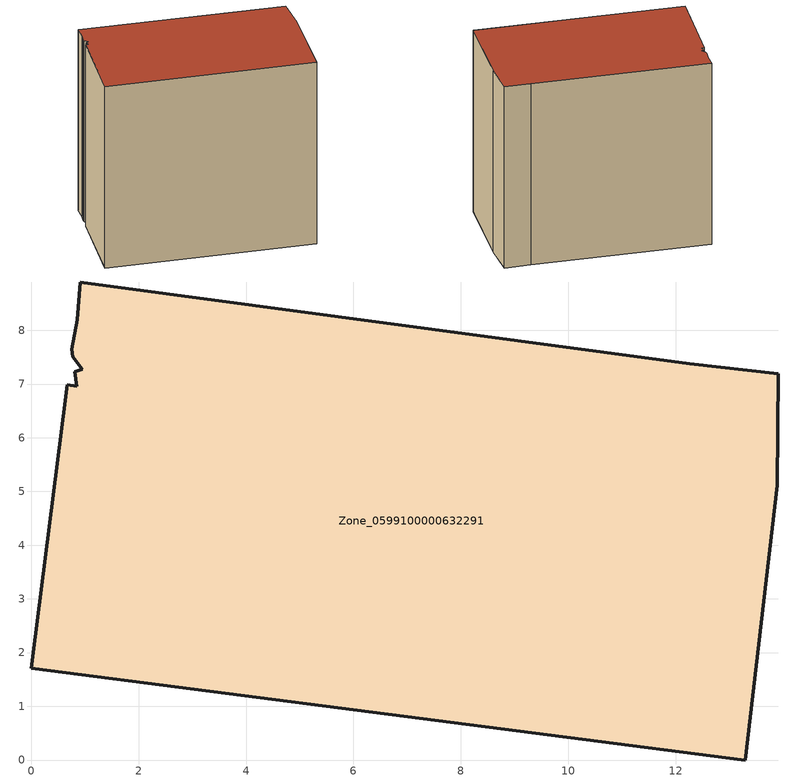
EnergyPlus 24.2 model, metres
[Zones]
Zone_0599100000632291
 floor ground (C_G): 0,1.71 0.67,6.99 0.84,6.96 0.81,7.23 0.95,7.27 0.77,7.5 0.76,7.64 0.86,8.2 0.92,8.9 12.26,7.38 13.91,7.19 13.89,5.12 13.29,0 z0
 wall outside (C_F): 0,1.71 13.29,0 13.89,5.12 13.91,7.19 12.26,7.38 0.92,8.9 0.86,8.2 0.76,7.64 0.77,7.5 0.95,7.27 0.81,7.23 0.84,6.96 0.67,6.99 0,1.71 z0:12.92
 roof outside (C_R): 0.67,6.99 0,1.71 13.29,0 13.89,5.12 13.91,7.19 12.26,7.38 0.92,8.9 0.86,8.2 0.76,7.64 0.77,7.5 0.95,7.27 0.81,7.23 0.84,6.96 z12.92
[BUILDING]
Pand.0599100000632291: North Axis=0; Terrain=City; Loads Convergence Tolerance Value=0.04; Temperature Convergence Tolerance Value=0.4; Solar Distribution=FullExterior; Maximum Number of Warmup Days=25; Minimum Number of Warmup Days=1
[Site:Location]
Rotterdam.The.Hague.AP_ZH_NLD Design_Conditions: Latitude=51.96; Longitude=4.45; Time Zone=1; Elevation=-4.5
[SITE:GROUNDTEMPERATURE:BUILDINGSURFACE]
18, 18, 18, 18, 18, 18, 18, 18, 18, 18, 18, 18
[MATERIAL] Thermal Absorptance=0.9; Solar Absorptance=0.7; Visible Absorptance=0.7
Name | Roughness | Thickness | Conductivity | Density | Specific Heat
G.TI.1946 | MediumSmooth | 0.15 | 1 | 540 | 1210
F.TI.1946 | Rough | 0.3 | 0.857143 | 1920 | 840
R.TI.1946 | MediumRough | 0.2 | 0.1 | 1500 | 1000
[CONSTRUCTION]
C_G: G.TI.1946
C_F: F.TI.1946
C_R: R.TI.1946
[ZONE]
Zone_0599100000632291: Type=1; Multiplier=1; Ceiling Height=Autocalculate; Volume=Autocalculate; Floor Area=autocalculate; Part of Total Floor Area=Yes
[ZONEINFILTRATION:DESIGNFLOWRATE]
Infil_Zone_0599100000632291: Zone or ZoneList or Space or SpaceList=Zone_0599100000632291; Schedule=AlwaysOn; Design Flow Rate Calculation Method=Flow/Area; Flow Rate per Floor Area=0.003; Constant Term Coefficient=1; Temperature Term Coefficient=0; Velocity Term Coefficient=0; Velocity Squared Term Coefficient=0
[HVACTEMPLATE:ZONE:IDEALLOADSAIRSYSTEM]
Zone_0599100000632291: Maximum Heating Supply Air Temperature=50; Minimum Cooling Supply Air Temperature=13; Maximum Heating Supply Air Humidity Ratio=0.0156; Minimum Cooling Supply Air Humidity Ratio=0.0077; Heating Limit=NoLimit; Cooling Limit=NoLimit; Dehumidification Control Type=ConstantSensibleHeatRatio; Cooling Sensible Heat Ratio=0.7; Dehumidification Setpoint=60; Humidification Control Type=None; Humidification Setpoint=30; Outdoor Air Method=None; Outdoor Air Flow Rate per Person=0.00944; Outdoor Air Flow Rate per Zone Floor Area=0; Outdoor Air Flow Rate per Zone=0; Demand Controlled Ventilation Type=None; Outdoor Air Economizer Type=NoEconomizer; Heat Recovery Type=None; Sensible Heat Recovery Effectiveness=0.7; Latent Heat Recovery Effectiveness=0.65
[ZONECONTROL:THERMOSTAT]
ThermostatControl_Zone_0599100000632291: Zone or ZoneList=Zone_0599100000632291; Control Type Schedule=DualSetpointControlType; Control 1=Thermostat_Zone_0599100000632291; Temperature Difference Between Cutout And Setpoint=0
[THERMOSTATSETPOINT:DUALSETPOINT]
Thermostat_Zone_0599100000632291: Heating Setpoint Temperature Schedule=HeatingSetpoint_Zone_0599100000632291; Cooling Setpoint Temperature Schedule=CoolingSetpoint_Zone_0599100000632291
[SCHEDULE:COMPACT]
HeatingSetpoint_Zone_0599100000632291: Through: 12/31, For: AllDays, Until: 24:00, 21
CoolingSetpoint_Zone_0599100000632291: Through: 12/31, For: AllDays, Until: 24:00, 24
DualSetpointControlType: Through: 12/31, For: AllDays, Until: 24:00, 4
AlwaysOn: Through: 12/31, For: AllDays, Until: 24:00, 1
